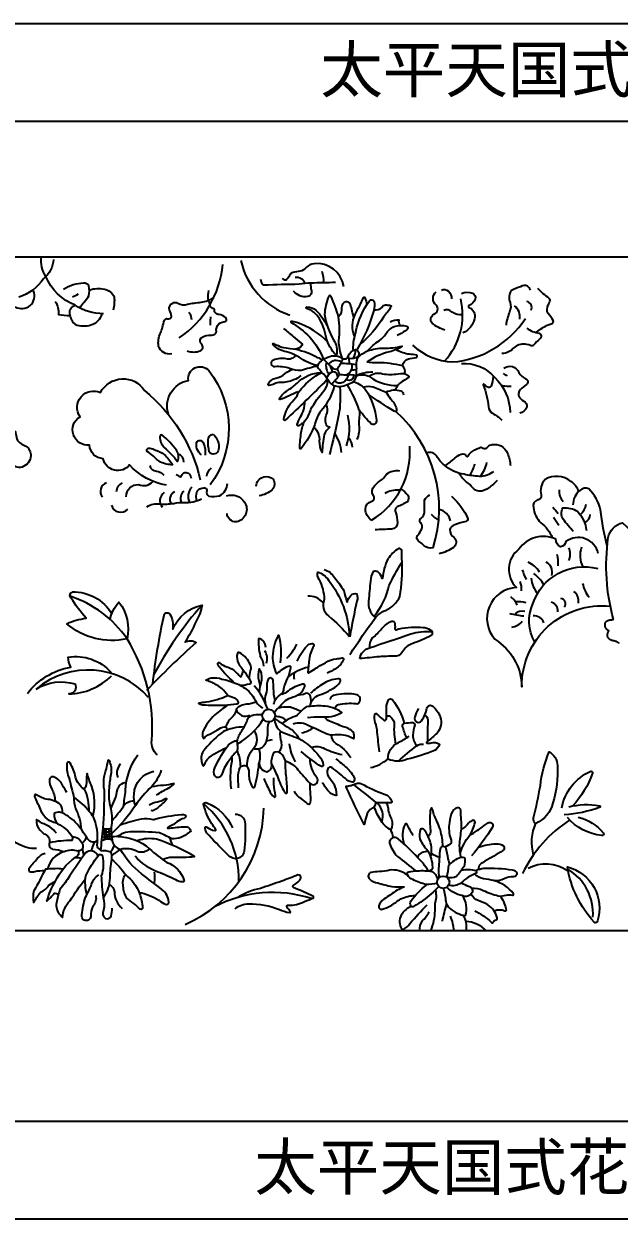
# Model space of a CAD drawing. Extents: x -66030 to 95157, y -13132 to 45879.
# Drawn here: x -59707 to -59310, y 2542 to 3340 of the extents above; entities that cross this region are included whole.
import ezdxf

# ---------------------------------------------------------------- set-up
doc = ezdxf.new("R2010")
doc.units = 0
doc.header["$LTSCALE"] = 100
doc.header["$MEASUREMENT"] = 0
for name, color, linetype in [('3', 11, 'CONTINUOUS'), ('4', 121, 'CONTINUOUS'), ('TEXT', 105, 'CONTINUOUS')]:
    doc.layers.add(name, color=color, linetype=linetype)
doc.styles.add('HZ', font='simhei.ttf')

# ---------------------------------------------------------------- blocks, each defined once
blk = doc.blocks.new('A$C39D27A13')
at = {"layer": '3'}
for points in [[(740.08, 448.34, -0.215062), (733.45, 435.46, -0.173906), (716.96, 423.16, -0.173906)], [(773.47, 412.02, -0.154412), (754.53, 417.76, -0.204366), (735.04, 436.88, -0.182331), (732.02, 450, -0.182332)], [(933.89, 430.13, 0.406924), (914.11, 445.43, 0.194537), (908.74, 442.89, -0.167146), (904.77, 440.39, 0.02546), (899.85, 439.66, 0.160398), (898.35, 438.46, -0.020986), (895.98, 435.05, -0.279298), (894.64, 434.41, -0.15767), (893.06, 435.59, -0.15767)], [(757.89, 416.01, -0.123773), (760.4, 419.58, 0.059271), (763.8, 423.94, 0.101153), (763.65, 430.67, 0.274217), (760.24, 432.46, 0.135126), (746.88, 428.24)], [(928.42, 432.86, -0.004471), (911.78, 432.53, 0.056266), (904.2, 431.69, 0.00805), (880.56, 431.1, -0.233286), (878.61, 434.81, -0.233286)], [(911.78, 432.53, 0.046966), (912.14, 428.03, -0.441348), (910.03, 423.5, -0.26614), (900.29, 427.2, -0.26614)], [(764.08, 427.85, -0.149046), (774.06, 428.47, -0.268033), (780.65, 423.29, -0.085109), (779.92, 414.37)], [(829.39, 387.19, 0.181872), (838.31, 387.35, 0.484455), (839.11, 391.66, -0.40245), (838.65, 395.92, -0.155123), (845.81, 397.8, 0.361816), (848.89, 399.97, -0.225622), (850.52, 405.3, -0.066123), (855.09, 407.06, 0.52069), (855.02, 409.42, 0.192312), (850.68, 411.54, -0.463421), (847.54, 414.57, 0.293354), (846.44, 415.61, -0.37982), (844.7, 418.42, -0.105119), (843.32, 421.86, -0.069133), (843.84, 427.59, -0.069133)], [(932.77, 382.38, -0.059472), (930.6, 394.18, 0.083659), (930.33, 409.95, 0.048126), (925.41, 423.63, 0.595075), (923.99, 423.87, 0.096918), (921.13, 411.47, 0.095331), (927.15, 394.68, -0.20877), (928.96, 384.26, -0.20877)], [(941.05, 397.09, -0.209212), (941.5, 411.43, -0.000794), (947.21, 422.8, -0.75097), (948.03, 422.77, -0.033485), (949.48, 418.23, -0.033485)], [(1001.39, 401.12, -0.098242), (992.86, 405.74, -0.457542), (994.17, 411.79, 0.558422), (995.72, 417.72, -0.486486), (995.73, 426.62)], [(999.16, 427.88, -0.271293), (1003.87, 427.13, -0.214747), (1005.85, 421.93, -0.214747)], [(1012.55, 425.65, -0.227369), (1019.8, 425.73, -0.383286), (1021.76, 421.81, -0.167541), (1017.62, 417.47, 0.639534), (1017.41, 416.22, -0.408717), (1021.13, 408.67, -0.262069), (1013.54, 399.39, -0.262069)], [(1058.65, 427.88, 0.110104), (1056.71, 430.41, 0.262369), (1051.87, 430.08, 0.047734), (1045.91, 427.48, 0.296486), (1045.02, 419.63, -0.170287), (1044.63, 413.19, 0.060229), (1042.29, 404.34)], [(1062.62, 399.64, -0.063733), (1070.41, 404.68, 0.029656), (1073.21, 405.61, 0.347048), (1073.82, 407.48, 0.036245), (1070.4, 412.12, -0.267082), (1070.45, 417.94, 0.120777), (1071.79, 421.2, 0.216427), (1071.1, 422.32, -0.055837), (1063.61, 428.87)], [(741.21, 420.23, -0.181933), (743.36, 411.63, 0.028468), (751.13, 410.77)], [(772.33, 411.97, -0.269882), (765.1, 404.41, -0.179709), (754.77, 404.72, -0.173679), (750.99, 412.06, -0.371535), (754.53, 417.76, -0.371535)], [(819.04, 385.23, -0.378808), (810.31, 390.27, -0.156713), (811.59, 399.16, 0.048315), (812.8, 403.02, -0.005204), (814.23, 407.73, -0.349163), (816.29, 408.74, 0.398195), (818.97, 410.26, 0.04736), (817.58, 414.47, -0.361762), (819.7, 419.17, -0.274262), (823.19, 419.09, 0.219805), (829.62, 418.39, -0.033957), (838.65, 419.68, 0.101875), (847.15, 422.9, 0.101875)], [(928.96, 384.26, -0.129715), (922.22, 396.23, 0.100606), (916.68, 410.19, 0.153106), (909.09, 415.61, -0.854243), (909.35, 416.59, -0.194327), (915.46, 414.2, -0.095965), (922.7, 404.11)], [(940.72, 409.28, -0.014051), (938.47, 418.28, 0.332864), (935.28, 420.04, 0.343134), (932.44, 416.03, -0.215403), (930.47, 409.93, -0.215403)], [(942.06, 400.25, -0.108658), (951.17, 420.66, -0.598047), (954.13, 420.27, -0.119502), (953.9, 414.24, -0.070107), (942.78, 388.36, -0.070107)], [(954.22, 414.68, 0.258867), (959.29, 416.3, -0.252706), (961.81, 417.93, -0.023668), (964.9, 417.66, -0.580247), (965.55, 416.8, -0.049527), (960.48, 409.81, -0.087785), (944.69, 391.64, -0.087785)], [(971.49, 404.21, -0.19271), (970.84, 407.77, 0.101196), (964.8, 406.48)], [(979.82, 390.97, 0.170422), (1006.6, 379.82, 0.230376), (1055.18, 408.8)], [(1013.29, 411.28, -0.199017), (1006.29, 413.14, 0.299826), (1000.65, 414.25)], [(893.77, 402.16, 0.00386), (900.17, 396.87, 0.031555), (905.5, 392.36, -0.414003), (905.95, 390.74, -0.200407), (901.32, 388.36, -0.148422)], [(923.27, 392.98, 0.128552), (902.67, 406.08, 0.099144), (898.72, 406.79, 0.772322), (898.61, 406.41, -0.052871), (911.18, 396.49, -0.083042), (920.39, 381.73)], [(949.79, 387.17, -0.086772), (957.52, 393.93, 0.097735), (962.06, 398.71, -0.152572), (967.61, 403.52, -0.131106), (975.89, 403.79, -0.539376), (976.3, 401.6, -0.048518), (969.55, 397.42, -0.088678)], [(1056.18, 402.36, 0.123188), (1064.32, 399.13, -0.604885), (1064.8, 395.2, 0.030213), (1060.63, 391.05, -0.403702), (1058.62, 390.78, 0.150237), (1053.77, 391.69, 0.185457), (1046.74, 388.73, -0.230789), (1039.57, 385.52, -0.230789)], [(901.83, 384.32, -0.34115), (895.54, 381.91, 0.153044), (886.9, 381.08, 0.925424), (887.88, 376.83, -0.107243), (897.79, 375.69, 0.10829), (905.52, 374.37, -0.01621), (916.9, 377.38, -0.08676), (906.81, 381.23, 0.109655), (895.67, 386.49, -0.159702), (886.69, 391.35, -0.910072), (887.55, 392, 0.121803), (898.17, 388.87, -0.083828), (913.1, 384.6, -0.008419), (919.61, 381.17)], [(916.54, 377.5, -0.208872), (923.37, 383.03, -0.276363), (932.78, 382.38, 0.524355), (936.96, 383.73, -0.270983), (941.86, 388.18, -0.516289), (943.46, 383.42, 0.143302), (942.2, 377.59, -0.058226), (942.23, 373.66, -0.160935), (940.46, 366.53, -0.083152), (931.55, 363.13, -0.22726), (924.4, 366.44, -0.003944), (920.75, 371.35, -0.100871), (916.18, 377.17)], [(943.14, 382.42, -0.108771), (949.79, 387.17, -0.095922), (960.59, 389, 0.051532), (972.9, 390.36, -0.107908), (964.44, 386.66, 0.085725), (949.25, 379.73)], [(973.22, 377.14, -0.268771), (977.07, 381.97, 0.001545), (982.2, 382.91, 0.587411), (982.75, 384.3, 0.046799), (977.79, 384.97, -0.120484), (969.22, 387.93)], [(816.83, 344.86, -0.44894), (830.22, 367.55, -0.74842), (843.84, 374.07, -0.336972), (844.73, 297.72)], [(942.03, 370.48, 0.124687), (935.21, 371.04, -0.053968), (931.01, 371.47, 0.089079), (929.71, 375.08, -0.114356), (927.83, 374.94, -0.034771), (920.39, 381.73, -0.034771)], [(974.51, 372.17, 0.329333), (973.22, 377.14, 0.066461), (956.59, 379.29, -0.062214), (949.25, 379.73, -0.062214)], [(1012.55, 378.83, -0.234389), (1034.84, 369.46, -0.198759), (1045.02, 346.13, -0.198759)], [(1040.81, 375.61, -0.524527), (1050.76, 372.73, 0.130887), (1055.32, 368.57, -0.580981), (1056.05, 364.83, 0.019842), (1051.93, 361.43, 0.369593), (1051.19, 356.01, 0.057344), (1055.13, 352.88, -0.344005), (1055.98, 349.05, -0.208343), (1051.47, 345.63)], [(815.6, 297.6, -0.17459), (790.89, 311.08, -0.636867), (773.27, 315.23, -0.390474), (764.16, 324.35, -0.803473), (757.81, 343.28, -0.761374), (771.52, 359.41, -0.576519), (800.88, 360.8, -0.164434), (838.14, 301.18, -0.164955)], [(905.21, 370.88, -0.186537), (900.46, 367.82, -0.083732), (891.59, 366.06, 0.096977), (887.61, 365.33, -0.125289), (883.99, 364.14, -0.558691), (883.5, 365.28, -0.234222), (888.5, 368.93, 0.120426), (894.89, 372.05, -0.083401), (899.71, 375.03, -0.083401)], [(903.27, 359.88, -0.001608), (891.54, 354.66, -0.645759), (891.02, 355.31, -0.141414), (896.25, 360.71, 0.049709), (902.77, 365.6, -0.208987), (918.81, 372.61)], [(922.7, 367.86, -0.008252), (894.9, 340.97, -0.755806), (893.84, 341.64, -0.102484), (898.28, 352.02, 0.071802), (902.72, 357.3, -0.132547), (905.76, 362.04, -0.097838), (918.81, 372.61)], [(922.45, 368.99, -0.159407), (925.81, 373.06, -0.446228), (928.99, 372.19, -0.091505), (929.74, 369.45, -0.091505)], [(936.94, 371.11, -0.206986), (933.33, 366.12, -0.412897), (928.12, 367.27)], [(940.36, 370.83, -0.213044), (939.54, 368.15, -0.273595), (935.45, 367.98)], [(942.02, 370.37, -0.301678), (953.25, 368.61, 0.153242), (969.55, 364.19, -0.25145), (968.16, 361.18)], [(950.9, 370.23, -0.257923), (959.88, 371.95, 0.072934), (970.21, 371.85, -0.213979), (976.86, 370.84, -0.650456), (976.76, 369.04, 0.053893), (969.55, 364.19)], [(1033.62, 370.16, -0.085514), (1032.3, 363.56, -0.359781), (1030.61, 362.87, -0.070377), (1027.52, 364.83, 0.745165), (1027.09, 364.63, -0.06464), (1030.53, 349.86, 0.252453), (1033.31, 345.55, -0.064622), (1039.57, 340.93, -0.064622)], [(927.45, 363.54, -0.122458), (918.71, 346.99, 0.125915), (914.67, 338.03, -0.077656), (905.49, 322, -0.831071), (904.53, 322.39, -0.03959), (905.59, 332.8, -0.075205), (907.84, 340.54, 0.127281), (911.93, 348.3, -0.043009), (920.69, 360.62, 0.224251), (923.03, 367.15)], [(931.27, 363.1, -0.069196), (930.51, 344.06, -0.010301), (924.42, 318.02)], [(955.74, 340.93, -0.747109), (952.07, 338.67, -0.028228), (944.26, 347.62, 0.056213), (936.41, 364.57)], [(940.83, 366.56, -0.165026), (948.77, 361, -0.117669), (955.74, 340.93, -0.091589)], [(947.41, 363.18, -0.138859), (953.57, 363.11, -0.008709), (962.21, 359.66, 0.031574), (965.16, 355.26, -0.125834), (969.17, 348.38, -0.742925), (967.51, 346.98, -0.014419), (950.44, 358.15, -0.014419)], [(962.21, 359.66, -0.208756), (972.14, 360.52, -0.272186), (973.82, 357.98)], [(906.29, 339.16, -0.062052), (903.65, 337.23, -0.619242), (902.81, 337.96, -0.039005), (904.95, 343.11, 0.140584), (908.02, 353.3)], [(914.04, 336.05, -0.24838), (917.6, 327.08, 0.115748), (919.18, 319.64, 0.43521), (919.73, 319.72, -0.038672), (921.1, 331.13, -0.168736), (924.68, 336.34, -0.321045), (922.56, 337.18, -0.212495), (922.54, 345.19, 0.239221), (922.26, 351.46)], [(944.52, 347.16, 0.020483), (944.04, 337.83, -0.139602), (942.56, 327.95, -0.139602)], [(699.67, 337.72, -0.028782), (710.15, 336.07, -0.342876), (715.02, 331.77, 0.104056), (716.1, 327.33, 0.098292), (722.41, 323.16, -0.273047), (724.76, 316.01, -0.319574), (717.97, 309.36, -0.299804), (711.29, 312.9)], [(838.87, 317.82, -0.337089), (835.99, 326.81, -0.546264), (840.3, 325.46, -0.117798), (841.37, 317.55, -0.117798)], [(1034.01, 306.7, -0.183814), (1024.52, 303.38, -0.036851), (1014.25, 304.82, -0.135384), (1001.09, 310.93, -0.11273), (996.13, 316.84, 0.309263), (989.41, 319.16)], [(1001.72, 310.36, -0.005382), (1008.14, 315.62, -0.083433), (1012.41, 318.25, -0.389722), (1015.95, 316.9, 0.701858), (1016.66, 316.89, -0.13655), (1021.44, 321.13, -0.030989), (1024.91, 322.69, -0.298821), (1025.9, 322.67, 0.161328), (1028.4, 322.03, 0.118671), (1030.29, 323.37, -0.133538), (1033.01, 324.69, -0.12527), (1039.12, 323.74, -0.125566), (1043.34, 318.71, -0.070788), (1045.19, 310.61)], [(804.4, 310.62, 0.359854), (808.81, 306.96, -0.174136), (813.85, 304.15, -0.174136)], [(821.95, 304.69, -0.008603), (824.45, 303.25, 0.341339), (825.28, 303.38, -0.097429), (827.1, 305.69, -0.305123), (830.16, 305.48, -0.201105), (831.93, 302.26)], [(952.54, 274.1, -0.242841), (948.35, 281.54, -0.305966), (952.56, 286.77, 0.576165), (953.68, 290.6, -0.34629), (954.35, 297.08, -0.063343), (959.79, 301.46, 0.014893), (962.53, 304.98, -0.226622), (971.19, 307.07)], [(1036.39, 300.68, -0.049404), (1030.97, 295.99, -0.174428), (1024.17, 293.45, -0.154601), (1020.06, 295.78, 0.062041), (1015.72, 299.73, -0.057931), (1010.75, 305.58)], [(1090.87, 293.33, 0.167209), (1085.58, 300.08, 0.308328), (1068.39, 301.37, 0.267621), (1065.71, 291.02, -0.530152), (1063.26, 287.69, 0.385232), (1060.51, 282.69, 0.152605), (1065.44, 272.38, -0.149165), (1073.18, 262.37, -0.148785)], [(788.74, 289.85, -0.443709), (796.84, 297.95, 0.334224), (806.54, 300.08)], [(835.98, 286.35, -0.145397), (835.95, 293.47, -0.223233), (840.41, 295.77, -0.491621), (842.55, 293.66, 0.388802), (843.89, 290.24, 0.084551), (851.01, 290.5, 0.271025), (856.23, 298.75)], [(875.4, 296.87, -0.313292), (880.48, 303.12, -0.242628), (886.74, 301.52, -0.3259), (886.21, 294.43, -0.119046), (877.55, 290.39, -0.12118)], [(1109.88, 256.83, -0.03522), (1105.35, 280.97, 0.148386), (1097.55, 295.04, 0.35188), (1091.55, 293.92, 0.225175), (1086.93, 284.41)], [(802.51, 283.11, -0.187178), (811.05, 285.03, 0.057739), (820.45, 285.41, -0.069187), (827.22, 285.96, 0.141273), (838.95, 288.5)], [(855.69, 290.39, -0.345926), (867.61, 286.26, -0.530655), (862.29, 272.97, -0.414184), (855.97, 278.72, -0.414184)], [(972.3, 294.96, -0.086379), (976.6, 290.88, -0.312814), (976.44, 286.43, -0.038637), (969.53, 283.12, 0.364758), (968.63, 279.1, -0.047319), (969.84, 272.64, -0.388475), (965.73, 268.16, 0.002472), (954.97, 267.76, -0.038211)], [(993.56, 255.65, -0.261869), (987.35, 257.33, 0.082851), (984.46, 259.75, -0.158121), (982.71, 262.09, -0.162532), (983.59, 264.39, 0.027868), (986.05, 268.4, 0.312737), (985.54, 272.08, -0.448729), (985.52, 275.61, 0.261807), (987.89, 279.52, -0.020968), (987.88, 287.43, -0.188471), (991.43, 291.07, -0.188471)], [(1005.86, 290.12, -0.104597), (1016.86, 275.17, -0.363797), (1015.61, 273.36, 0.036789), (1008.06, 271.1, 0.292), (1004.84, 267.94, 0.299029), (1007.73, 262.51, -0.482358), (1007.11, 255.94, -0.100554), (997.66, 251.74, -0.100554)], [(1087.31, 266.58, -0.049069), (1080.45, 274.93, -0.302829), (1080.28, 282.3, -0.163247), (1090.04, 280.09, -0.16194), (1095.94, 267.34)], [(1114.09, 207.76, -0.103593), (1110.56, 262.49, -0.307036), (1120.11, 272.44, -0.199657), (1133.38, 247.97, -0.102589), (1125.29, 207.34, -0.102589)], [(1103.86, 252.01, 0.543655), (1082.25, 259.86, -0.348729), (1078.71, 256.33, -0.295387), (1075.57, 261.43, 0.367377), (1050.81, 254.76, 0.459903), (1049.24, 229.23, 0.624938), (1034.7, 194.68, -0.255142), (1052.78, 162.88, -0.448249), (1111.93, 216.73, -0.448249)], [(937.98, 184.44, -0.011513), (955.37, 209.44, -0.113511), (961.88, 213.93, 0.173218), (971.41, 223.08, 0.049009), (972.82, 246.52, -0.048353), (972.75, 253.01, 0.474423), (970.58, 255.3, 0.124844), (963.45, 248.26, 0.097387), (959.82, 235.26, -0.708454), (959.54, 235.26, 0.146413), (956.65, 239.58, 0.228231), (953.56, 239.89, 0.118058), (951.72, 233.52, -0.008431), (950.42, 220.21, 0.249254), (954.75, 209.47)], [(916.48, 239.67, 0.274989), (917.28, 234.67, -0.113037), (920.91, 221.17, 0.357775), (923.79, 210.2, -0.032567), (937.83, 196.56, -0.031289)], [(916.48, 239.67, -0.14768), (923.73, 234.2, -0.152227), (937.83, 196.56, -0.152227)], [(920.86, 241.21, -0.17902), (927.69, 235.86, -0.041666), (933.92, 227.25, 0.01445), (936, 219.69, 0.76192), (936.32, 219.68, -0.138261), (938.68, 223.94, -0.342087), (942.57, 224.89, -0.201735), (942.67, 220.15, 0.011217), (937.98, 196.34)], [(954.19, 209.97, 0.121158), (964.34, 230.84, -0.022579), (972.38, 245.59, -0.022579)], [(1061.47, 192.7, -0.24231), (1060.24, 218.24, -0.397014), (1103.46, 241.8)], [(789.2, 194.96, -0.237965), (748.91, 205.04, -0.079502), (761.93, 208.64, -0.040984), (751.8, 222.22, -0.563081), (752.83, 226.22, -0.271172), (778.99, 211.72)], [(809.57, 117.5, -0.270944), (805.71, 127.02, 0.160936), (789.2, 194.96, 0.166357), (751.18, 223.33, 0.166357)], [(777.87, 207.54, -0.153973), (783.84, 219.33, -0.226236), (789.2, 194.96)], [(806.43, 164.56, -0.029805), (814.22, 211.62, -0.45915), (817.84, 211.5, -0.151007), (819.76, 201.44, -0.243457), (839.32, 217.51, -0.087508), (835.16, 206.25, -0.031564), (827.93, 192.6, -0.313281), (835.35, 192.45, 0.021526), (802.27, 160.41)], [(951.37, 189.15, -0.165455), (952.91, 195.31, 0.038478), (959.23, 201.63, -0.10218), (965.44, 206.46, -0.327772), (967.77, 206.1, -0.085048), (968.1, 201.91, 0.447949), (968.94, 200.89, -0.066337), (970.99, 201.69, -0.065201), (986.82, 202.57, -0.14722), (991.72, 200.97, -0.536996), (992.27, 197.09, -0.022745), (980.11, 191.75, 0.215543), (973.13, 186.18, -0.30573), (967.3, 183.37, 0.006283), (957.68, 182.99, -0.011617), (944.67, 181.71, -0.011617)], [(944.67, 181.71, -0.299508), (951.15, 188.98, 0.002429), (978.71, 198.26, -0.084286), (992.57, 199.77)], [(887.3, 151.33, -0.244363), (892.2, 157.88, 0.257196), (893.95, 161.72, -0.055535), (896.46, 168.37, 0.066964), (898.52, 175.54, 0.452464), (898.02, 176.73, 0.121566), (893.29, 174.62, 0.018051), (889.14, 171.57, -0.104814), (886.62, 183.14, -0.124964), (890.45, 197.33, -0.093107), (891.51, 178.93)], [(902.82, 179.98, -0.092069), (909.43, 190.26, -0.177878), (912.72, 191.84, -0.558011), (913.86, 190.12, 0.109551), (910.93, 181.16, 0.026574), (909.88, 172.65, 0.510019), (910.32, 172.27, 0.064126), (914.84, 174.97, -0.013966), (921.71, 178.96, -0.140693), (928.99, 181.55, 0.012659), (932.96, 182.15, -0.605716), (933.78, 181.12, -0.162566), (928.53, 174.99, -0.045082), (922.81, 172.09)], [(870.84, 168.28, -0.034886), (871.71, 173.81, 0.213312), (871.67, 177.55, 0.133815), (864.64, 185.65, 0.245135), (863.22, 185.76, 0.129331), (862.57, 183.08, 0.160243), (864.33, 177.09, -0.053523), (871.54, 167, -0.597668), (870.93, 164.67, -0.049171), (865.02, 163.69, -0.049171)], [(722.7, 158.4, -0.184221), (751.58, 176.08, -0.093907), (749.89, 182.66, -0.258152), (778.52, 172.49, -0.258152)], [(860.46, 166.05, -0.037387), (850.88, 175.9, -0.127315), (849.79, 178.67, -0.687605), (850.89, 178.84, 0.075166), (855.91, 176.18, -0.135194), (862.19, 172.52, -0.006786), (864.51, 169.91, 0.405674), (865.53, 169.72, 0.024889), (866.96, 173.92, 0.024889)], [(728.55, 161.37, -0.213959), (754.48, 164.81, -0.566335), (750.26, 158.13, 0.194675), (778.9, 170.29)], [(856.51, 156.85, -0.069979), (841.87, 152.55, 0.014596), (837.47, 152.05, 0.066241), (837.05, 151.89, 0.592188), (837.15, 151.63, 0.062406), (839.7, 150.91, 0.039925), (854.57, 150.72, 0.016024), (862.52, 151.47, 0.296548), (863.69, 152.3, 0.26007), (861.54, 155.02, 0.041145), (856.7, 156.83, 0.024326), (852.58, 161.72, 0.076245), (844.67, 166.21, 0.011164), (841.78, 167.36, -0.076203), (845.6, 168.8, -0.119979), (852.61, 168.07, -0.051715), (862.71, 164.83, -0.068693), (870.57, 159.95, -0.066119), (875.39, 152.76, 0.163497), (879.95, 148.81)], [(878.35, 163.42, 0.100018), (879.05, 171.88, 0.111679), (877.44, 174.8, 0.168189), (877.21, 166.97, -0.136964), (877.39, 159.4, -0.136964)], [(881.79, 152.11, -0.160264), (882.12, 157.98, 0.076599), (882.84, 163.98, -0.207472), (883.96, 168.32, -0.259668), (885.28, 169.03, -0.270779), (886.48, 167.32, -0.048363), (886.78, 161.94, 0.045564), (887.82, 153.95)], [(911.51, 149.81, -0.317965), (917.83, 157.41, 0.069852), (929.26, 163.44, 0.108796), (931.85, 166.55, 0.511626), (929.9, 168.19, 0.118559), (920.07, 164.86, 0.04235), (911.76, 158.69)], [(890.77, 148.9, -0.162405), (898.52, 155.62, 0.050426), (904.64, 158.16, 0.138294), (907.87, 163.13, 0.72214), (906.37, 164.61, 0.096926), (896.7, 160, -0.059902), (892.55, 157.69)], [(875.43, 152.69, -0.102433), (868.91, 151.21, 0.207746), (862.04, 147.91, 0.465834), (871.25, 143.96)], [(912.17, 152.55, 0.064926), (911.5, 157.34, 0.412317), (908.31, 158.3, -0.079143), (902.77, 157.14, -0.05588)], [(928.34, 148.17, -0.375278), (930.24, 151.09, -0.06794), (942.04, 151.69, 0.379226), (944.54, 152.76, 0.290728), (944.4, 156.29, 0.200273), (940.69, 157.91, 0.095728), (927.13, 157.03, 0.274459), (924.66, 154.48)], [(962.39, 141.73, -0.003588), (962.46, 149.11, -0.140536), (963.86, 154.14, -0.481999), (966.5, 154.27, -0.089881), (974.32, 138.62)], [(856.51, 150.8, 0.012574), (847.78, 144.1, 0.099287), (839.75, 132.79, 0.120877), (839.78, 129.12, 0.167037), (840.37, 128.39, 0.295456), (840.94, 128.8, -0.090721), (843.39, 130.71, 0.023375), (849.61, 134.16, -0.114013), (854.26, 136.19, -0.402573), (855.99, 134.24, -0.402573)], [(862.04, 147.91, -0.139889), (859.97, 143.21, 0.100123), (854.88, 136.05)], [(864.93, 110.05, 0.102155), (864.06, 117.03, -0.190702), (863.15, 121.74, 0.043372), (862.7, 126.44, -0.093997), (865.81, 133.43, 0.048466), (869.49, 140.46, -0.285641), (873.9, 144.13, -0.039319), (879.58, 144.46, -0.039319)], [(887.62, 145.57, -0.289439), (892.03, 149.22, -0.055346), (898.35, 149.48, -0.019868), (905.45, 146.59, -0.019868)], [(909.66, 142.39, -0.041186), (918.5, 142.89, 0.16978), (932.55, 145.8, 0.149538), (919.92, 150.01, 0.04984), (908.87, 149.48, 0.063379), (902.56, 143.44, 0.105248), (892.74, 138.34)], [(957.77, 119.53, -0.012282), (956.34, 132.62, 0.06729), (954.96, 139, -0.099395), (954.68, 144.31, -0.763839), (956.07, 144.63, 0.0139), (960.4, 140.72, 0.247323), (961.68, 140.36, 0.180904), (962.39, 141.78, -0.198202), (963.32, 143.56, -0.218736), (964.96, 143.14, -0.24555), (967.64, 137.53, 0.083886), (968.57, 124.63)], [(983.8, 148.29, 0.067155), (981.31, 142.62, 0.865378), (985.94, 140.23, 0.100526), (989.42, 148.52, -0.59903), (993.5, 149.89, -0.108763), (998.4, 142.75, -0.271813), (996.21, 132, -0.019237), (989.46, 126.01, 0.706836), (989.41, 125.27, 0.058155), (992.28, 125.4, -0.21893), (997.91, 124.63, -0.202297), (994.41, 120.3, -0.035253), (976.34, 114.44, -0.202315), (963.46, 114.56, -0.202315)], [(988.52, 144.02, -0.219197), (990.05, 139.47, 0.020187), (989.75, 126.45)], [(867.39, 136.06, 0.111478), (853.62, 133.06, 0.068918), (841.43, 121.42, 0.268082), (838.87, 113.84, 0.111838), (839.77, 110.26, 0.400742), (840.29, 110.14, 0.209015), (840.98, 111.1, -0.025847), (842.61, 114.42, -0.089294), (855.46, 122.07, -0.089294)], [(883.79, 139.37, 0.10191), (883, 131.59, -0.145229), (880.6, 123.51, -0.352846), (873.62, 121.62, -0.391486)], [(887.65, 141.81, 0.231628), (892, 133, 0.014695), (903.85, 128.41, -0.112174), (917.57, 116.45, -0.154839), (920.21, 110.71, -0.572887), (919.1, 109.71, -0.091759), (917.38, 110.5, -0.030295), (905.45, 119.78, -0.030295)], [(887.65, 141.81, 0.020218), (898.98, 134.47, -0.095015), (903.95, 128.49, -0.095015)], [(900.19, 138.18, -0.228261), (910.99, 136.84, -0.004888), (922.16, 131.76, 0.166044), (928.14, 131.01, -0.137738), (938.59, 129.29, -0.0099), (940.7, 128.19, 0.183798), (940.33, 132.63, 0.129235), (933.61, 136.21, -0.005916), (924.3, 140.02, -0.115815), (921.24, 142.39)], [(975.89, 128.76, -0.030613), (973.24, 136.44, -0.457103), (974.32, 138.62, -0.036667), (979.94, 138.93, -0.339661), (981.45, 137.56, 0.090586), (980.08, 130.58, 0.207565), (982.82, 123.43)], [(869.41, 109.79, -0.20161), (873.62, 121.62, 0.365158), (874.11, 133.42, 0.365158)], [(925.44, 130.56, 0.182773), (928.57, 125.06, -0.130385), (938.6, 115.57, -0.130385)], [(963.46, 114.56, -0.299417), (970.21, 125.56, 0.020532), (977.67, 129.82)], [(862.25, 119.71, 0.04479), (857.69, 113.92, 0.10046), (852.69, 104.95, -0.439005), (849, 102.39, -0.347606), (847.32, 107.41, -0.067643), (855.89, 122.51, -0.240388), (862.3, 126.87, -0.240388)], [(863.62, 95.33), (863.33, 102.07, -0.098818), (864.53, 108.83, -0.480031), (869.74, 109.23, -0.115853), (870.63, 104.49, 0.149743), (872.82, 96.11, 0.624945), (874.53, 96.1, 0.047759), (877.3, 111.36, 0.167514), (877.56, 120.57)], [(932.81, 117.41, -0.059032), (921.43, 121.28, 0.188502), (912.31, 122.37)], [(970.43, 113.2, -0.034926), (982.82, 123.43, -0.254834), (987.26, 124.5, -0.254834)], [(766.68, 76.99, 0.139462), (765.74, 96.26, -0.027109), (762.49, 104.92, 0.051317), (762.09, 100.62, -0.221909), (760.58, 94.48, -0.171227), (754.88, 102.45, 0.074253), (751.31, 111.82, 0.944863), (749.02, 111.16, 0.106778), (750.5, 101.61, -0.011726), (753.75, 88.65, -0.011726)], [(771.77, 53.26, -0.011852), (773.33, 68.48, 0.018084), (774.13, 93.88, -0.146643), (775.4, 108.04, 0.02138), (776.59, 113.73, -0.40477), (776.89, 114.07, -0.179418), (777.22, 113.76, -0.156728), (778.35, 104.31, 0.004412), (777.19, 95.41, 0.086448), (778.31, 81.46, -0.107972), (778.66, 68.84, 0.037526), (779.35, 60.18, 0.037526)], [(786.77, 83.03, 0.013062), (788.29, 93.73, -0.147954), (796.35, 117.54, -0.147954)], [(858.88, 94.54, -0.074127), (859.15, 112.28, 0.113577), (859.28, 116.2, 0.113577)], [(894.93, 113.47, 0.147707), (891.67, 118.59, 0.362305), (887.03, 118.72, 0.112752), (885.45, 111.63, -0.397624), (882.67, 105.95, -0.434063), (877.76, 112.82, -0.178975)], [(885.45, 111.63, -0.027517), (889.63, 102.92, 0.048099), (894.38, 92.5, 0.739623), (896.21, 92.42, 0.03242), (895.47, 103.59, -0.028183), (894.93, 113.47)], [(894.93, 113.34, -0.16076), (903.35, 107.42, -0.003907), (911.24, 98.48, 0.238834), (914.28, 97.55, 0.588094), (915.65, 102.63, -0.160578), (911.5, 114.78)], [(928.52, 114.81, -0.024522), (935.97, 108.69, -0.133077), (941.01, 101.71, -0.354743), (939.98, 99.24, -0.164846), (936.06, 100.7, 0.027642), (925.97, 108.92, 0.556834), (923.27, 108.13, 0.239103), (923.58, 103.14, -0.01383), (927.37, 98, -0.079316), (929.09, 90.45, -0.555995), (928.7, 90.22, -0.085512), (924.79, 92.04, -0.05842), (919.66, 99.01, -0.05842)], [(812.05, 107.29, -0.104599), (805.59, 96.06, 0.058165), (794.78, 83.65, -0.059762), (778.83, 64.67)], [(794.78, 83.65, -0.121711), (793.88, 91.23, -0.348764), (807.18, 106.44, -0.361339)], [(1079.47, 82.08, -0.238566), (1098.52, 106.4, -0.612119), (1100.06, 105.25, -0.107541), (1086.61, 83.27, -0.107541)], [(749.09, 92.25, -0.012019), (746.19, 97.17, 0.197858), (740.56, 102.5, 0.549295), (737.41, 100.73, 0.136359), (738.98, 94.56, -0.100366), (741.14, 86.74, -0.100366)], [(778.31, 81.46, 0.087226), (782.79, 94.15, -0.318345), (788.81, 99.12, -0.318345)], [(808.87, 90.55, -0.032696), (817.12, 95.37, 0.07956), (820.58, 98.03, 0.506683), (820.44, 98.2, -0.061834), (813.61, 97, 0.033564), (805.59, 96.06)], [(880.46, 101.64, 0.012265), (884.85, 92.37, 0.147377), (887.58, 89.15, 0.548457), (888.36, 90.05, -0.016337), (887.29, 97.81, -0.025235), (887.3, 102.16, -0.025235)], [(911.24, 98.48, 0.05258), (911.42, 93.02, -0.045671), (911.56, 85.5, -0.790313), (909.54, 84.85, 0.056573), (905.62, 88.09, -0.182831), (900.98, 93.22, -0.182831)], [(742.03, 71.83, -0.254028), (731.78, 80.05, 0.020063), (728.01, 88.57, -0.390345), (728.19, 91.09, 0.040662), (735.09, 88.04, -0.16947), (744.63, 84.34, -0.157654), (745.74, 78.8, -0.157654)], [(771.88, 54.61, -0.107141), (771.34, 54.18, -0.374275), (769.35, 57.03, 0.008429), (769.59, 63.38, 0.064726), (768.35, 71.2, 0.172758), (763.93, 79.53, 0.086474), (753.75, 89.07, 0.080046), (754.81, 81.65, -0.096438), (758.63, 67.67)], [(804, 83.98, -0.12069), (809.45, 86.08, 0.096172), (812.84, 87.21, -0.001131), (814.46, 88.1, -0.277661), (815.55, 88.25, -0.289336), (815.57, 87.65, -0.055486), (812.21, 84.32, -0.063646), (806.94, 80.23, -0.318481), (805.27, 80.17, -0.318481)], [(779.19, 73.6, 0.033035), (786.77, 83.03, -0.278058), (793.96, 86.65, -0.278058)], [(861.42, 77.81, -0.438116), (868.06, 71.36, -0.038278), (867.47, 53.19, -0.369834), (861.62, 48.02, -0.20409), (855.48, 51.83, -0.026668), (842.56, 65.22, -0.201541), (841.44, 69.05, -0.47901), (842.47, 69.21, 0.134076), (847.75, 66.92, 0.518739), (848.58, 67.27, 0.059452), (845.73, 71.44, -0.074153), (840.33, 84.17, -0.526464), (842.56, 85.38, -0.185653), (859.74, 68.74)], [(965.35, 67.33, -0.143331), (959, 73.27, -0.068473), (954.3, 82.66)], [(962.29, 85.32, -0.095606), (963.4, 82.72, 0.111151), (965.88, 74.4, -0.195582), (965.35, 67.33, -0.195582)], [(1000.13, 56.34, 0.048822), (998.45, 67.43, 0.01405), (994.12, 77.62, 0.032908), (993.04, 81.41, 0.703632), (992.03, 81.47, 0.077088), (991.57, 78.39, 0.065277), (991.9, 66.96, -0.215884), (990.49, 63.19, -0.423991)], [(1012.11, 49.17, -0.040115), (1011.25, 57.1, -0.020908), (1012.62, 68.02, 0.006336), (1012.02, 80.21, 0.498735), (1009.54, 82.08, 0.161842), (1006.46, 79.7, 0.094832), (1004.47, 72.32, 0.128316), (1005.38, 61.07, -0.161481), (1005.62, 58.42, -0.056515), (1001.78, 55.89, -0.056515)], [(1084.1, 82.7, -0.106511), (1104.67, 83.46, -0.4571), (1105.17, 82.45, -0.075409), (1081.1, 77.44)], [(742.09, 65.13, 0.168175), (732.13, 71.7, 0.080196), (728.66, 74.15, 0.01895), (729.16, 70, 0.061474), (733.61, 64.7, -0.402049), (737.43, 58.77, 0.445574), (739.55, 54.54, -0.051278), (747.18, 52.84, -0.180696), (756.51, 53.26, -0.459937), (754.6, 48.82, -0.459937)], [(759.15, 58.43, 0.118178), (762.23, 62.37, 0.048646), (753.42, 73.76, 0.029451), (747.6, 77.84, 0.299481), (740.61, 78.26, 0.234459), (742.91, 71.45, -0.137377), (752.69, 62.8, -0.325186), (759.26, 58.14, -0.626373), (756.51, 53.26, -0.626373)], [(784.7, 70.64, -0.041728), (798.77, 74.67, -0.091074), (806.4, 74.32, 0.156327), (807.87, 74.49, -0.045567), (825.48, 77.52, -0.266967), (828.23, 76.95, -0.47275), (827.34, 74.99, 0.111574), (822.36, 72.64, -0.088925), (817.67, 69.59, 0.165684), (816.22, 68.55, 0.114452), (817.5, 68.44, -0.022775), (827.97, 69.41, -0.429262), (831.78, 66.35, -0.044824), (825.23, 62.22, -0.108682), (819.24, 61.37, -0.00022), (810.79, 65.45, 0.028558), (791.27, 65.92, 0.118506), (785.37, 64.42)], [(1011.67, 51.87, -0.095444), (1017.95, 63.52, 0.087219), (1021.57, 72.31, 0.410765), (1020.28, 73.8, 0.135407), (1017.31, 71.85, -0.073643), (1012.78, 67.83, -0.073643)], [(1018, 63.54, 0.002626), (1027.78, 70.18, -0.038732), (1030.32, 71.93, -0.310126), (1032.63, 71.92, -0.336321), (1033.24, 69.11, -0.037139), (1019.28, 49.96)], [(1090.43, 75.92, -0.151576), (1107.34, 65.19, -0.755242), (1106.2, 63.59, -0.197129), (1083.35, 75.69)], [(728.85, 54.84, -0.151251), (716.23, 58.09, -0.183104), (710.65, 63.55, -0.60957), (711.75, 65.52, -0.403406), (713.21, 63.24, -0.071168), (710.98, 52.13, -0.071168)], [(778.83, 64.67, -0.008676), (776.08, 64.03, -0.249064), (772.86, 64.73)], [(778.62, 66.51, -0.09411), (775.15, 65.62, -0.258208), (773.12, 66.75)], [(980.27, 63.65, -0.029078), (976.29, 70.93, 0.702884), (974.71, 70.77, 0.193216), (974, 58.31)], [(991.92, 49.21, 0.152651), (991.51, 59.87, 0.079798), (987.67, 67.37, 0.393994), (985.11, 67.87, 0.137365), (984.75, 61.14, 0.066595), (990.07, 53.27, -0.119689), (993.13, 42.41, -0.473233), (990.25, 39.98, -0.473233)], [(769.65, 60.47, -0.306274), (765.29, 59.29, -0.144604), (762.23, 62.37)], [(778.98, 63.01, -0.030401), (775.57, 62.53, -0.118147), (772.61, 62.23)], [(783.01, 62.8, -0.188491), (804.21, 54.75, 0.048812), (815.81, 45.64, -0.230409), (827.14, 33.9, -0.547187), (826.5, 32.52, -0.125413), (821.71, 33.89, 0.02509), (809.86, 39.13, -0.112148), (794.67, 49.66, -0.112148)], [(812.98, 47.54, -0.140777), (819.47, 49.03, 0.024358), (834.31, 49.45, 0.058025), (808.87, 61.1, 0.114641), (796.36, 60.26)], [(990.25, 39.98, 0.091721), (983.06, 48.92, 0.03273), (970.28, 61.33, 0.710714), (964.48, 58.55, 0.117639), (969.82, 49.5, -0.007555), (981.89, 39.98, -0.007555)], [(997.69, 35.51, -0.057315), (997.94, 47.49, -0.046035), (998.66, 55.65, -0.367251), (1001.78, 55.89, -0.028379), (1003.5, 47.95, -0.13445), (1004.25, 43.73, 0.019305)], [(1023.94, 55.81, -0.077403), (1035.67, 58.07, -0.209928), (1040.57, 56.65, -0.468872), (1039.96, 53.24, 0.003792), (1028.2, 46.39, 0.050483), (1024.94, 44.23, 0.218479), (1023.99, 40.95)], [(734.07, 39.92, 0.049457), (727.74, 39.39, -0.179946), (724.14, 39.32, -0.326209), (724.45, 42.61, -0.003444), (730.25, 49.16, -0.162389), (734.46, 51.78)], [(743.43, 24.18, 0.034227), (740.61, 24.88, -0.039705), (735.73, 19.79, -0.079701), (741.53, 32.97, -0.14314), (754.6, 48.82, -0.128691), (758.7, 48.29, -0.128691)], [(770.02, 50.08, 0.497443), (761.48, 52.03, 0.004694), (750.89, 36.43, -0.034583), (744.41, 27.6, 0.017379), (742.27, 19.61, 0.20133), (743.4, 11.74, -0.085844), (746.12, 8.71, -0.185723), (751.24, 20.15, -0.029385), (761.28, 34.4)], [(762.42, 24.2, -0.099917), (761.6, 36.63, -0.056408), (770.12, 50.19, -0.747877), (772.79, 49.76, -0.143409), (772.03, 36.67, 0.016012), (773.2, 22.13, -0.109238), (773.59, 13.72, 0.413084), (774.92, 8.07, 0.402429), (778.61, 9.66, 0.046892), (779.37, 15.07)], [(771.77, 53.26, -0.171906), (778.13, 52.63, -0.132348), (778.77, 47.76, 0.038611), (777.71, 35.26, -0.152616), (773.26, 21.93, -0.152616)], [(804.21, 54.75, -0.305387), (795.94, 52.84, 0.187607), (784.91, 54.32, 0.061796), (778.83, 49.7)], [(797.28, 25.6, -0.088607), (810.5, 20.32, 0.086322), (814.88, 17.74, 0.634805), (817.14, 19.04, 0.215218), (812.54, 27.46, -0.000954), (798.94, 38.01, -0.112253), (784.91, 54.32)], [(746.33, 41.08, 0.057461), (741.24, 41.4, -0.029366), (734.67, 41.19, -0.02027), (727.04, 26.57, 0.126739), (726.83, 18.73, -0.042571), (731.49, 25.72, 0.160061), (737, 30.38, -0.000027), (741.53, 32.97, -0.000027)], [(778.77, 47.76, -0.072148), (788.31, 37.27, -0.136157), (797.57, 24.89, -0.061196), (799.6, 15.29, -0.668684), (798.05, 14.27, 0.027761), (789.06, 21.78, -0.127896), (786.72, 29.54, -0.198562), (788.12, 37.47, -0.202826)], [(976.09, 37.2, 0.215136), (964.52, 40.37, -0.023008), (957.68, 39.44, 0.06238), (952.19, 38.77, 0.594361), (951.07, 34.57, 0.161051), (956.68, 31.89, 0.01681), (966.01, 29.49, 0.027425), (973.98, 29.26, -0.893621), (974.08, 29.04, 0.018514), (969.5, 27.06, 0.003434), (960.7, 20.96, 0.171122), (957.3, 16.49, 0.588173), (959.58, 14.3, 0.046671), (965.16, 16.56, -0.004185), (972.06, 21.23, -0.094863), (981.78, 23.63, -0.094863)], [(996.28, 31.72, -0.050367), (988.93, 30.79, -0.05061), (980.12, 34.13, -0.159302), (976.44, 37.24, -0.403394), (977.27, 39.36, -0.02673), (983.24, 39.95, -0.06743), (992.82, 39.51, -0.171182), (996.56, 34.71)], [(1012.6, 40.57, -0.08735), (1022.2, 40.29, -0.244965), (1022.44, 38.37, 0.099346), (1012.35, 31.89, -0.228044), (1003.93, 30.38)], [(1022.2, 40.29, -0.053469), (1027.41, 41.76, -0.039073), (1046.44, 40.66, -0.301417), (1049.49, 38.41, -0.458195), (1047.22, 36.07, 0.081999), (1041.12, 34.7, -0.143244), (1034.3, 33.43, 0.014731), (1027.26, 34.61, -0.154116), (1021.36, 37.65, -0.154116)], [(768.38, 23.39, -0.226089), (766.4, 16.3, 0.099605), (765.02, 9.42, -0.498399), (760.61, 6.98, -0.345594), (759.06, 10.55, -0.055035), (761.55, 22.47, 0.035176), (765.2, 30.03, -0.173101), (770.29, 37.38, -0.162833)], [(861.42, 14.65, -0.184272), (870.42, 17.88, -0.095718), (890.92, 14.25, 0.064455), (897.69, 12.09, 0.481393), (898.4, 12.37, 0.098918), (896.9, 14.54, -0.074285), (895.88, 16.07, -0.634578), (896.73, 16.94, 0.120268), (907.76, 19.52, 0.021603), (913.63, 21.94, 0.524777), (913.38, 23.03, 0.007136), (901.69, 28.24, -0.159008), (899.8, 29.49, -0.317946), (900.73, 30.68, 0.171229), (905.36, 35.14, 0.546958), (903.28, 37.21, -0.013064), (892.48, 33.12, 0.001452), (878.23, 28.2, 0.085315), (863.2, 22.19)], [(1019.31, 28.29, -0.163039), (1027.01, 26.83, 0.028587), (1037.13, 23.25, 0.111783), (1042.34, 23.74, -0.063951), (1046.59, 23.81, 0.579629), (1047.35, 24.58, 0.17509), (1034.18, 33.35)], [(777.28, 30.81, -0.314197), (780.75, 25.95, 0.216037), (785.97, 14.92)], [(997.41, 29.49, -0.036518), (986.81, 20.1, -0.022189), (980.92, 16.31, -0.388623), (978.83, 16.32, -0.27959), (978.77, 19.82, -0.069871), (989.09, 30.47)], [(995.09, 27.22, -0.05307), (995.59, 22.12, 0.082821), (994.67, 13.53, -0.096308), (991.88, 0)], [(1000.34, 28.26, -0.046106), (1002.02, 19.41, 0.194072), (1004.59, 15.01, 0.146902), (1015.23, 10.05, 0.239711), (1013.07, 23.49, -0.159632), (1002.68, 29)], [(1012.34, 31.89, -0.000881), (1017.15, 29.73, -0.478493), (1019.6, 25.51, -0.435292), (1013.07, 23.49)], [(1021.37, 13.3, -0.065925), (1032.42, 5.65, 0.366447), (1033.47, 5.21, 0.001316), (1034.53, 6.7, -0.180286), (1035.68, 7.32, 0.478204), (1036.39, 8.58, 0.195692), (1030.14, 17.26, 0.041797), (1023.59, 20.08, -0.167879), (1019.05, 24.27, -0.167879)], [(978.88, 16.19, 0.138466), (972.83, 11.34, 0.248062), (971.94, 2.2, 0.388231), (973.73, 0.86, 0.138033), (978.11, 4.7, -0.021594), (989.56, 17.24, -0.021594)], [(1038.78, 22.58, -0.116388), (1042.32, 13.53, -0.612222), (1041.42, 13.07, 0.20278), (1034.49, 13.07)], [(990.66, 12.56, -0.167502), (986.27, 6.58, 0.137062), (984.22, 0)]]:
    blk.add_lwpolyline(points, format="xyb", dxfattribs=at)
for points in [[(832.51, 408.07), (831.73, 411), (830.56, 412.76)], [(845.02, 410.02), (844.62, 407.29), (844.62, 404.36)], [(1114.09, 207.76), (1113.54, 207.63), (1113.06, 207.53), (1112.64, 207.46), (1112.28, 207.4), (1111.96, 207.36), (1111.68, 207.32), (1111.43, 207.28), (1111.21, 207.25), (1110.99, 207.2), (1110.79, 207.15), (1110.6, 207.1), (1110.42, 207.04), (1110.25, 206.97), (1110.08, 206.9), (1109.92, 206.82), (1109.75, 206.73), (1109.59, 206.65), (1109.44, 206.55), (1109.28, 206.46), (1109.14, 206.36), (1109, 206.25), (1108.87, 206.15), (1108.76, 206.05), (1108.65, 205.94), (1108.57, 205.84), (1108.49, 205.74), (1108.43, 205.63), (1108.38, 205.52), (1108.34, 205.41), (1108.3, 205.29), (1108.27, 205.17), (1108.25, 205.03), (1108.22, 204.89), (1108.2, 204.73), (1108.19, 204.57), (1108.17, 204.4), (1108.17, 204.23), (1108.16, 204.05), (1108.17, 203.86), (1108.18, 203.68), (1108.2, 203.49), (1108.23, 203.31), (1108.27, 203.12), (1108.33, 202.93), (1108.39, 202.75), (1108.47, 202.56), (1108.57, 202.38), (1108.68, 202.19), (1108.8, 202.01), (1108.95, 201.84), (1109.1, 201.67), (1109.26, 201.51), (1109.43, 201.36), (1109.6, 201.22), (1109.77, 201.1), (1109.93, 201), (1110.09, 200.91), (1110.23, 200.84), (1110.37, 200.78), (1110.48, 200.72), (1110.58, 200.66), (1110.65, 200.59), (1110.7, 200.51), (1110.71, 200.41), (1110.7, 200.3), (1110.65, 200.16), (1110.59, 200), (1110.5, 199.82), (1110.41, 199.63), (1110.31, 199.43), (1110.21, 199.21), (1110.11, 198.98), (1110.02, 198.75), (1109.94, 198.51), (1109.87, 198.26), (1109.82, 198.01), (1109.78, 197.76), (1109.76, 197.51), (1109.77, 197.25), (1109.79, 197.01), (1109.83, 196.76), (1109.9, 196.52), (1109.98, 196.29), (1110.09, 196.06), (1110.22, 195.84), (1110.36, 195.63), (1110.52, 195.43), (1110.7, 195.25), (1110.89, 195.07), (1111.1, 194.91), (1111.32, 194.76), (1111.55, 194.62), (1111.8, 194.49), (1112.05, 194.37), (1112.31, 194.27), (1112.57, 194.17), (1112.84, 194.08), (1113.11, 194.01), (1113.39, 193.94), (1113.66, 193.88), (1113.92, 193.82), (1114.18, 193.76), (1114.42, 193.71), (1114.65, 193.66), (1114.87, 193.61), (1115.07, 193.56), (1115.25, 193.51), (1115.43, 193.45), (1115.59, 193.39), (1115.75, 193.32), (1115.89, 193.25), (1116.04, 193.17), (1116.18, 193.08), (1116.31, 192.98), (1116.45, 192.88), (1116.59, 192.78), (1116.73, 192.68), (1116.89, 192.59), (1117.05, 192.51), (1117.22, 192.44), (1117.41, 192.39), (1117.61, 192.35), (1117.82, 192.32)]]:
    blk.add_lwpolyline(points, dxfattribs=at)
for points in [[(822.26, 320.99, 0.057005), (812.7, 331.02, 0.523197), (811.07, 330.02, 0.19906), (814.11, 322.69, -0.047146), (822.89, 313.46, 0.268347)], [(846.69, 331.68, -0.256385), (850.29, 321.41, -0.71526), (844.08, 319.79, -0.060799), (843.38, 327.79, -0.367913)], [(819.79, 311.02, -0.0767), (811.58, 312.84, -0.042589), (806.92, 316.92, -0.011761), (802.69, 320.11, -0.62959), (803.39, 322.16, -0.138429), (807.27, 321.31, -0.065514), (814.04, 318.05, -0.059425), (819.79, 311.02, -0.059425)], [(1060.56, 75.31, 0.022968), (1065.19, 96.74, -0.075027), (1071.17, 119.41, -0.25194), (1076.59, 110.36, -0.090869), (1073.5, 85.28, -0.244574), (1062.17, 71.65, -0.291058)], [(949.08, 76.7, 0.028226), (947.65, 70.86, -0.014206), (935.56, 95.92, -0.571078), (935.82, 96.61, 0.084957), (938.84, 97.06, 0.006052), (942.37, 98.37, -0.129847), (945.38, 98.25, 0.017325), (960.84, 91.13, -0.264835), (966.01, 86.35, -0.537778), (965.18, 85.28, 0.007495), (959.63, 85.33, -0.023731), (955.88, 85.31, 0.416637), (954.9, 84.16, -0.333655), (952.92, 81.81, 0.20901)], [(1004.18, 43.65, -0.13269), (1012.11, 49.17, -0.14906), (1014.75, 48.45, -0.063878), (1014.24, 42.97, -0.029971), (1009.23, 36.21, -0.21151), (1002.77, 35.69, 0.028775)], [(1101.1, 5.71, -0.147464), (1083.27, 42.56, -0.431191), (1103.33, 6.52, -0.653175)]]:
    blk.add_lwpolyline(points, format="xyb", close=True, dxfattribs=at)
for centre, radius in [((883.79, 143.66), 4.28), ((1000.34, 32.37), 4.11)]:
    blk.add_circle(centre, radius, dxfattribs=at)
for centre, radius, start, end in [((913.38, 457.97), 49.26, 192.18169, 251.74247), ((786.79, 451.21), 66.67, 304.04595, 354.54514), ((904.71, 434.52), 15.81, 353.26505, 21.35678), ((902.37, 430.05), 6.2, 20.85267, 98.44104), ((719.05, 423.84), 8.39, 238.12834, 24.09421), ((749.14, 435.6), 12.76, 286.37628, 306.35243), ((967.64, 411.36), 45.65, 317.38787, 13.38366), ((1042.34, 409.89), 9.26, 350.14988, 52.37878), ((1055.2, 416.07), 4.24, 338.35786, 76.78131), ((975.71, 388.19), 35.74, 160.28078, 180.0879), ((905.62, 375.92), 32.29, 4.67275, 14.00302), ((938.43, 393.46), 11.23, 264.11056, 296.61683), ((933, 387.48), 8.89, 326.08037, 4.51727), ((929.67, 377.09), 7.62, 160.28504, 224.37073), ((928.85, 373.96), 6.83, 59.50656, 138.76944), ((943.93, 383.46), 20.08, 197.59419, 210.17417), ((892.74, 398.95), 44.01, 327.14901, 337.39638), ((933.6, 328.41), 50.32, 80.31744, 92.03972), ((933.27, 377.02), 6.29, 287.96889, 12.74852), ((907.53, 384.83), 27.02, 313.00761, 330.35576), ((941.1, 367.78), 6.69, 79.7758, 109.9295), ((952.99, 348.22), 24.8, 89.04058, 116.21099), ((1052.65, 391.32), 22.81, 237.23859, 245.12266), ((1045.25, 425.96), 62.24, 265.153, 270.4732), ((905.88, 335.38), 31.92, 338.81828, 16.16393), ((910.85, 281.96), 86.79, 342.35412, 48.21396), ((905.24, 317.06), 27.27, 4.73569, 33.86991), ((929.05, 321.95), 10.75, 5.49462, 38.31571), ((924.61, 319.77), 53.54, 301.4505, 4.01603), ((821.82, 313.34), 5.25, 354.35356, 72.29818), ((958.47, 333.69), 66.77, 333.7302, 340.79315), ((1005.08, 318.56), 25.16, 322.83921, 346.42611), ((850.83, 302.16), 8.75, 128.8911, 170.48371), ((777.58, 293.19), 6.19, 109.46585, 215.61637), ((788.83, 292.78), 6.84, 114.00087, 177.38736), ((839.45, 289.98), 9.42, 137.69947, 204.84955), ((817.59, 287.12), 6.45, 122.60899, 221.56551), ((823.48, 288.06), 5.67, 117.46724, 212.64958), ((831.52, 288.73), 6.62, 132.18295, 203.61073), ((969.53, 277.67), 16.51, 85.52749, 119.86922), ((1087.5, 293.42), 9.77, 174.607, 223.39213), ((784.98, 285.92), 6.46, 195.52683, 316.75278), ((995.29, 271.32), 10.29, 13.51165, 77.31324), ((1148.29, 341.62), 95.01, 218.17489, 221.50846), ((1084.23, 286.85), 11.77, 312.04821, 350.19311), ((1007.07, 291.09), 19.65, 221.02911, 239.8439), ((1020.38, 235.76), 66.93, 31.37198, 36.85073), ((1092.06, 278.51), 6.49, 293.92215, 354.16687), ((1073.11, 251.47), 11.94, 338.66797, 21.07623), ((1109.2, 250.68), 17.49, 162.00622, 206.17561), ((1050.68, 245.37), 26.51, 356.44633, 12.89404), ((1079.57, 248.21), 27.41, 195.08833, 209.97493), ((1051.19, 231.79), 15.4, 29.96331, 67.45957), ((1065.36, 239.4), 7.76, 343.89652, 61.09124), ((1041.45, 228.71), 11.18, 351.47114, 23.96239), ((1078.94, 237.73), 20.07, 186.87219, 218.91438), ((1042.18, 215.04), 30.04, 32.15783, 51.39021), ((1115.4, 236.71), 22.54, 192.14486, 218.46211), ((1082.2, 219.9), 8.57, 352.35617, 50.85035), ((1017.85, 59.09), 238.68, 138.41554, 152.19185), ((910.81, 211.31), 12.09, 39.67734, 94.12375), ((1039.09, 213.45), 11.39, 19.76003, 56.02952), ((1049.86, 192.48), 27.22, 77.34307, 93.00647), ((1071.12, 213.78), 5.73, 351.72362, 76.76545), ((1078.33, 218.2), 3.71, 324.87459, 81.55219), ((1058.34, 262.32), 52.24, 254.78123, 265.30841), ((1052.98, 206.25), 7.16, 75.64158, 131.12502), ((1060.97, 203.35), 6.94, 18.12776, 95.58509), ((1044.41, 213.67), 11.11, 278.83841, 321.16295), ((919.47, 193.26), 42.48, 177.33928, 193.05692), ((875.64, 189.18), 6.21, 0.37899, 76.98125), ((868.24, 176.43), 12.22, 0.61808, 36.27636), ((873.41, 181.66), 9.38, 341.37369, 33.34148), ((873.25, 205.28), 32.48, 314.4145, 334.4715), ((918.98, 140.84), 36.28, 104.02557, 127.22457), ((763.17, 120.67), 53.44, 41.03893, 130.38116), ((908.66, 169.64), 8.13, 160.86207, 192.40017), ((843.34, 135.23), 41.75, 17.6573, 42.4724), ((840.41, 165.38), 46.45, 299.04265, 328.86674), ((889.14, 133.46), 9.48, 47.04944, 96.91623), ((874.81, 169.49), 43.27, 279.96972, 285.43092), ((909.68, 131.61), 18.39, 174.66202, 199.08789), ((901.24, 152.93), 21.32, 282.82567, 305.43491), ((885.87, 124.08), 6.61, 315.93704, 13.25979), ((928.08, 128.04), 30.7, 186.11465, 210.03035), ((944.79, 138.15), 30.08, 283.3453, 308.35535), ((791.29, 105.43), 8.82, 136.31036, 200.03029), ((710.27, -205.56), 380.69, 49.82204, 52.77504), ((730.21, 80.48), 33.73, 358.39831, 24.54385), ((793.52, 84.15), 87.1, 293.41933, 358.47852), ((796.77, 33.7), 67.1, 359.23769, 49.3855), ((948.03, 76.52), 12, 341.18207, 46.2542), ((1131.5, 0.99), 86.6, 122.5682, 154.5826), ((775.96, 74.19), 6.28, 245.27751, 293.42448), ((290.17, 54.05), 484.19, 0.77187, 1.64837), ((789.14, 66.75), 14.1, 178.4468, 203.61162), ((872.59, 71.53), 95.59, 182.65976, 186.31281), ((780.18, 72.84), 9.91, 263.0251, 303.3019), ((949.5, 59.47), 17.69, 8.93381, 26.36233), ((1090.56, 59.03), 31.27, 155.95006, 195.76837), ((752.28, -14.89), 75.14, 89.85061, 101.4028), ((750.77, 61.68), 2.22, 320.15308, 30.31287), ((696.66, 83.67), 74.98, 336.12118, 340.95133), ((776.33, 53.55), 7.57, 66.95081, 120.65689), ((768.27, 61.58), 13.32, 317.75391, 339.6315), ((786.54, 61.45), 7.31, 190.01405, 257.13167), ((800.67, 52.52), 19.4, 14.23841, 28.89734), ((751.5, 37.6), 15.76, 106.96178, 166.84956), ((778.04, 55.93), 18.62, 182.90619, 196.5378), ((989.01, 46.33), 6.49, 77.2306, 156.49994), ((1002.81, 68.43), 19.81, 238.29744, 255.86034), ((1069.01, 19.68), 24.84, 55.09185, 118.70023), ((1065.83, 11.36), 34.54, 355.99003, 59.17614), ((781.81, 35.32), 26.01, 352.60013, 8.38584), ((886.53, -58.1), 83.61, 71.95596, 117.71958), ((1167.92, -28.56), 171.9, 164.38798, 168.2481), ((981.9, -1.11), 25.56, 2.48943, 24.74083), ((1003.54, 2.99), 12.39, 346.02631, 36.11057), ((1014.82, -13.46), 19.58, 43.43876, 88.14958)]:
    blk.add_arc(centre, radius, start, end, dxfattribs=at)
at = {"layer": '4'}
blk.add_lwpolyline([(2231.16, 0), (0, 0), (0, 450), (2231.16, 450)], close=True, dxfattribs=at)
blk = doc.blocks.new('A$C67C823C9')
at = {"layer": '3'}
for p, q in [((1101.22, 65.25), (0, 65.25)), ((1101.22, 0), (0, 0))]:
    blk.add_line(p, q, dxfattribs=at)

msp = doc.modelspace()

# ---------------------------------------------------------------- block references
at = {"layer": '4'}
for name, p in [('A$C67C823C9', (-59767.99, 3274.61)), ('A$C39D27A13', (-60427.38, 2734.25)), ('A$C67C823C9', (-59862.41, 2541.63))]:
    msp.add_blockref(name, p, dxfattribs=at)

# ---------------------------------------------------------------- texts
at = {"layer": 'TEXT', "char_height": 30.6, "attachment_point": 4, "style": 'HZ'}
for s, insert in [('太平天国式满堂福贵建筑彩画', (-59509.14, 3307.72)), ('太平天国式花蝶建筑彩画', (-59553.2, 2574.73))]:
    msp.add_mtext(s, dxfattribs=dict(at, insert=insert))

doc.saveas('drawing.dxf')
